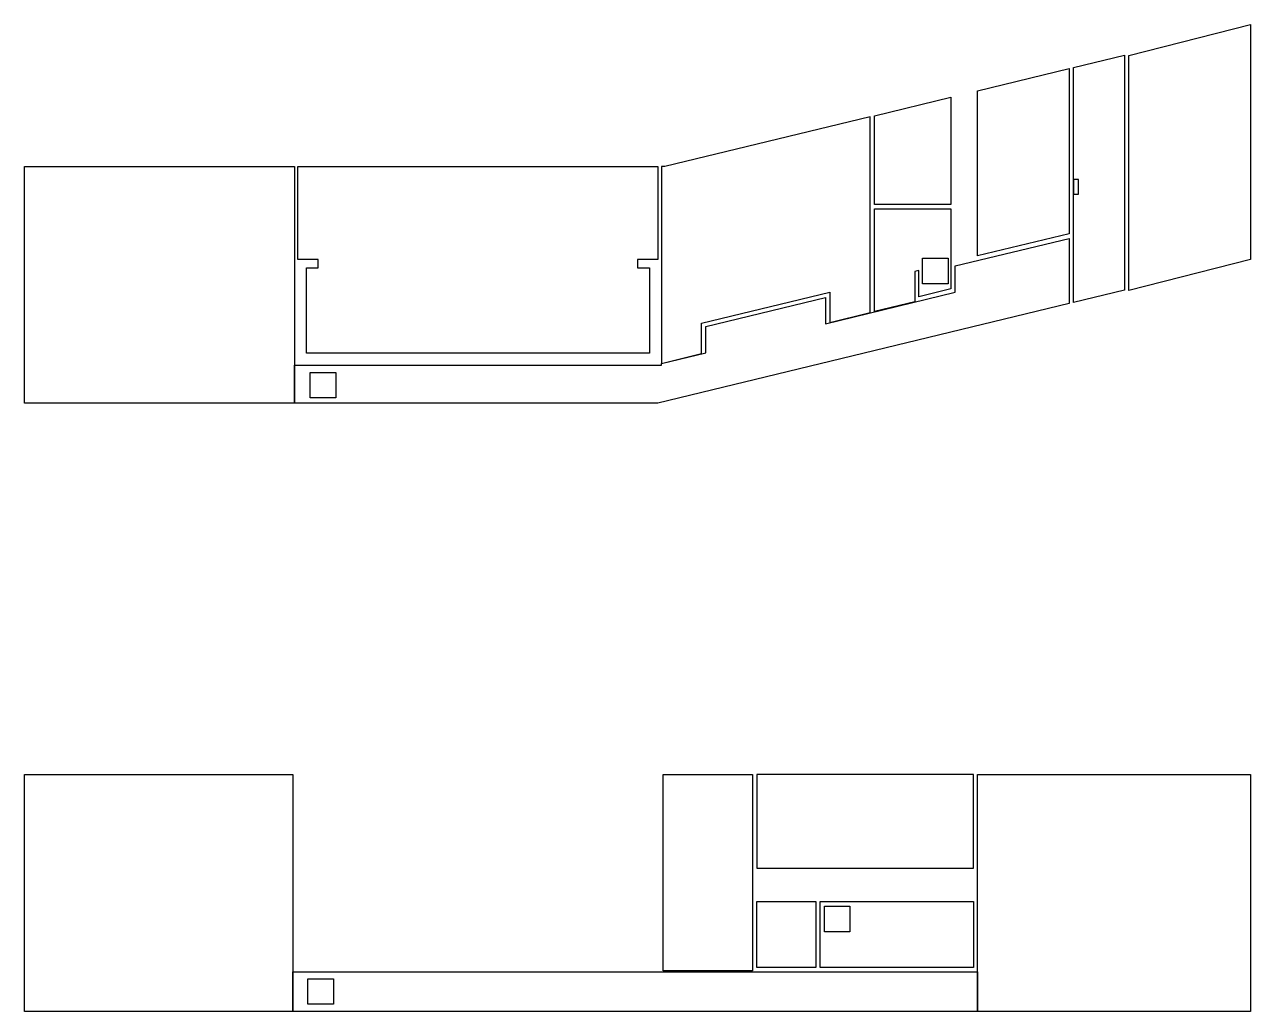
# Model space of a CAD drawing. Header units: metres. Extents: x 3144.6 to 3173.4, y 1739.6 to 1762.7.
import ezdxf

# ---------------------------------------------------------------- set-up
doc = ezdxf.new("R2010")
doc.units = ezdxf.units.M
doc.layers.add('AREE LEONARDO', color=5, linetype='Continuous')

msp = doc.modelspace()

# ---------------------------------------------------------------- linework, layer by layer
at = {"layer": 'AREE LEONARDO', "color": 5}
for points in [[(3173.415, 1757.223), (3170.555, 1756.497), (3170.555, 1762.017), (3173.415, 1762.743)], [(3169.255, 1761.735), (3170.455, 1762.025), (3170.455, 1756.505), (3169.255, 1756.214)], [(3159.656, 1759.409), (3159.575, 1759.409), (3159.575, 1754.783), (3160.522, 1755.014), (3160.522, 1755.73), (3163.53, 1756.461), (3163.53, 1755.744), (3164.48, 1755.98), (3164.48, 1760.577)], [(3144.614, 1759.409), (3150.955, 1759.409), (3150.955, 1753.848), (3144.614, 1753.848)], [(3151.035, 1759.409), (3159.495, 1759.409), (3159.495, 1757.228), (3159.015, 1757.228), (3159.015, 1757.028), (3159.295, 1757.028), (3159.295, 1755.025), (3151.235, 1755.025), (3151.235, 1757.028), (3151.515, 1757.028), (3151.515, 1757.228), (3151.035, 1757.228)], [(3150.955, 1754.745), (3159.575, 1754.745), (3159.575, 1754.782), (3160.622, 1755.036), (3160.622, 1755.651), (3163.43, 1756.334), (3163.43, 1755.717), (3166.48, 1756.456), (3166.48, 1757.073), (3169.155, 1757.722), (3169.155, 1756.19), (3159.491, 1753.848), (3150.955, 1753.848)], [(3144.614, 1745.128), (3150.915, 1745.128), (3150.915, 1739.566), (3144.614, 1739.566)], [(3159.615, 1745.128), (3161.716, 1745.128), (3161.716, 1740.519), (3159.615, 1740.519)], [(3166.999, 1745.128), (3173.416, 1745.128), (3173.416, 1739.566), (3166.999, 1739.566)], [(3150.915, 1740.5), (3166.999, 1740.5), (3166.999, 1739.566), (3150.915, 1739.566)]]:
    msp.add_lwpolyline(points, close=True, dxfattribs=at)
at = {"layer": 'AREE LEONARDO', "color": 3}
for points in [[(3169.155, 1757.825), (3167.005, 1757.308), (3167.006, 1761.189), (3169.155, 1761.71)], [(3166.38, 1758.518), (3164.58, 1758.518), (3164.58, 1760.601), (3166.38, 1761.038)], [(3164.58, 1758.418), (3166.38, 1758.418), (3166.38, 1756.535), (3165.627, 1756.352), (3165.627, 1756.97), (3165.527, 1756.945), (3165.528, 1756.232), (3164.58, 1756.004)], [(3161.816, 1742.932), (3166.906, 1742.932), (3166.906, 1745.128), (3161.816, 1745.128)], [(3161.816, 1742.152), (3163.207, 1742.152), (3163.207, 1740.6), (3161.816, 1740.6)], [(3163.307, 1742.152), (3166.906, 1742.152), (3166.906, 1740.6), (3163.307, 1740.6)]]:
    msp.add_lwpolyline(points, close=True, dxfattribs=at)
at = {"layer": 'AREE LEONARDO', "color": 2}
msp.add_lwpolyline([(3169.374, 1759.106), (3169.258, 1759.106), (3169.258, 1758.756), (3169.374, 1758.756)], close=True, dxfattribs=at)
at = {"layer": 'AREE LEONARDO', "color": 1}
for points in [[(3165.712, 1757.253), (3166.312, 1757.253), (3166.312, 1756.653), (3165.712, 1756.653)], [(3151.325, 1754.574), (3151.925, 1754.574), (3151.925, 1753.974), (3151.325, 1753.974)], [(3163.406, 1742.036), (3164.006, 1742.036), (3164.006, 1741.436), (3163.406, 1741.436)], [(3151.27, 1740.335), (3151.87, 1740.335), (3151.87, 1739.735), (3151.27, 1739.735)]]:
    msp.add_lwpolyline(points, close=True, dxfattribs=at)

doc.saveas('drawing.dxf')
